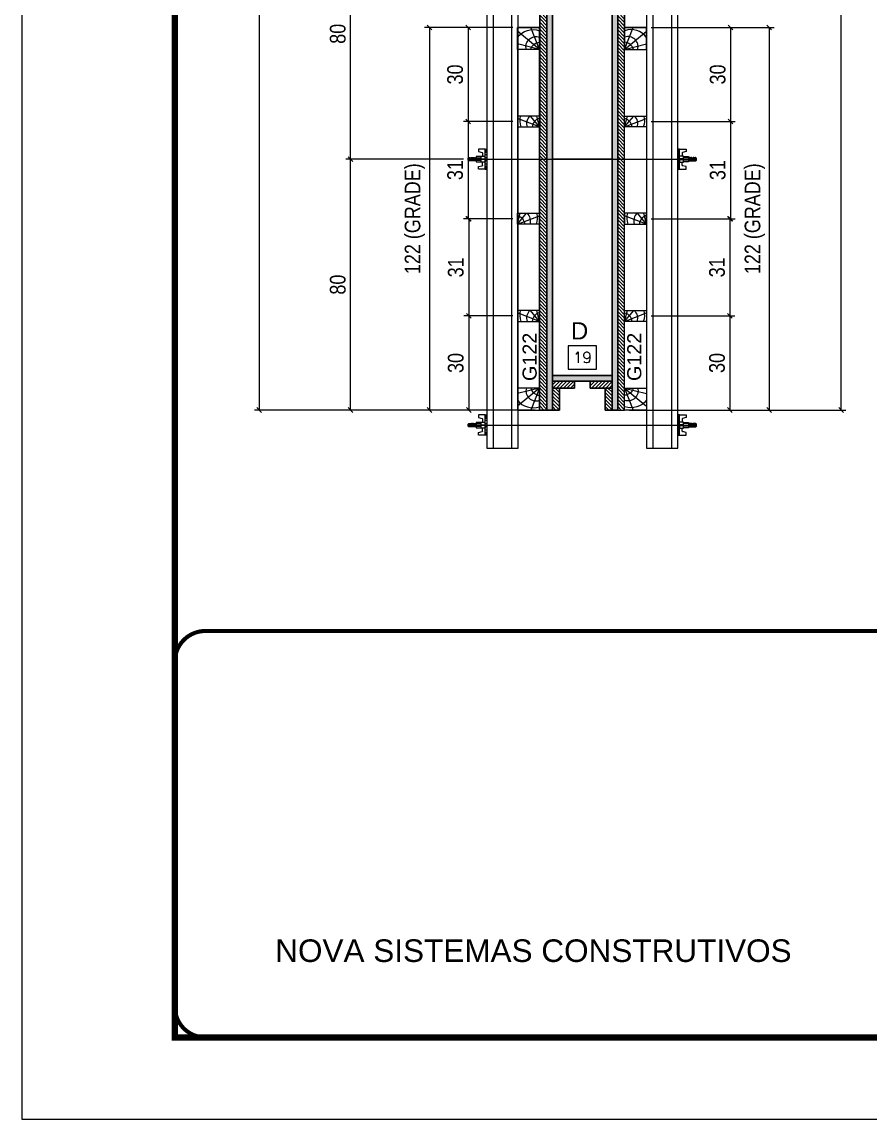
# Model space of a CAD drawing. Extents: x 28748 to 35002, y 14885 to 43501.
# Drawn here: x 28748 to 29164, y 40154 to 40691 of the extents above; entities that cross this region are included whole.
import ezdxf
from ezdxf.enums import TextEntityAlignment as Align

# ---------------------------------------------------------------- set-up
doc = ezdxf.new("R2010")
doc.units = 0
doc.linetypes.add('CONTINUO', pattern=[0])
doc.linetypes.add('DASHED', pattern=[0.75, 0.5, -0.25])
for name, color, linetype, lineweight in [('CONCRETO', 251, 'Continuous', 25), ('Folhas', 255, 'Continuous', 9), ('Hachura', 251, 'Continuous', 9), ('Madeira', 126, 'Continuous', 18), ('Perfil Metálico', 224, 'Continuous', 18), ('Sarr 2.2x7', 40, 'Continuous', 9), ('SARRAFO DE PRESSAO', 251, 'DASHED', 9)]:
    doc.layers.add(name, color=color, linetype=linetype, lineweight=lineweight)
for name, color, linetype in [('COTA', 241, 'Continuous'), ('Painéis', 200, 'Continuous'), ('SARRAFO', 251, 'Continuous'), ('TEXTO_GERAL', 7, 'Continuous')]:
    doc.layers.add(name, color=color, linetype=linetype)
doc.styles.add('ARIAL', font='arial.ttf')
doc.styles.add('COTA TECNICA 2X', font='techl___.ttf', dxfattribs={"height": 10})
doc.styles.add('ROMANS', font='romans.shx')
doc.styles.add('SANSSERIF', font='sas_____.pfb')
doc.dimstyles.new('Cota Seção interna', dxfattribs={"dimtxt": 7, "dimasz": 6, "dimexe": 0.18, "dimexo": 2, "dimgap": -4, "dimtad": 3, "dimdec": 1, "dimlfac": 0.5, "dimzin": 12, "dimdsep": 46, "dimtxsty": 'ROMANS', "dimblk": 'ARCHTICK', "dimcen": 0.09, "dimse1": 1, "dimse2": 1, "dimsd1": 1, "dimsd2": 1, "dimclrd": 180, "dimclre": 5, "dimclrt": 1, "dimadec": 0, "dimazin": 3, "dimtfac": 1, "dimtdec": 1, "dimtofl": 0, "dimtmove": 0, "dimatfit": 3, "dimldrblk": 'ARCHTICK', "dimfxl": 1, "dimtolj": 1, "dimtzin": 0, "dimarcsym": 0})
doc.dimstyles.new('SECAO PILAR', dxfattribs={"dimtxt": 10, "dimasz": 3, "dimexe": 3, "dimexo": 3, "dimgap": 3, "dimtad": 1, "dimdec": 1, "dimlfac": 0.5, "dimzin": 12, "dimdsep": 46, "dimtxsty": 'COTA TECNICA 2X', "dimblk1": 'OBLIQUE', "dimblk2": 'OBLIQUE', "dimsah": 1, "dimcen": 0.9, "dimclrd": 256, "dimclre": 256, "dimclrt": 256, "dimadec": 1, "dimazin": 3, "dimtfac": 1, "dimtdec": 1, "dimtmove": 0, "dimatfit": 3, "dimfxl": 1, "dimtolj": 1, "dimtzin": 12, "dimarcsym": 0})
pattern_1 = [(315, (151458.5795, 21698.8904), (1.12253202, 1.12253202), [])]
pattern_2 = [(45, (137700.7232, 53732.6503), (-1.12253202, 1.12253202), [])]
pattern_3 = [(315, (151466.5795, 22165.8904), (1.12253202, 1.12253202), [])]

# ---------------------------------------------------------------- blocks, each defined once
blk = doc.blocks.new('9999999999')
at = {"color": 30, "linetype": 'CONTINUO', "const_width": 2}
blk.add_lwpolyline([(99583.98, 34230.21), (99583.98, 34414.45, 0.414214), (99568.98, 34429.45), (98228.98, 34429.45, 0.414214), (98213.98, 34414.45), (98213.98, 34245.21, 0.414214), (98228.98, 34230.21), (99583.98, 34230.21)], format="xyb", dxfattribs=at)
at = {"layer": 'Folhas'}
blk.add_lwpolyline([(98138.98, 34190.21), (99623.98, 34190.21), (99623.98, 35240.21), (98138.98, 35240.21)], close=True, dxfattribs=at)
at = {"layer": 'Folhas', "color": 30, "const_width": 3}
blk.add_lwpolyline([(98213.98, 34230.21), (99583.98, 34230.21), (99583.98, 35200.21), (98213.98, 35200.21)], close=True, dxfattribs=at)
at = {"color": 7, "linetype": 'Continuous', "ltscale": 5, "style": 'ARIAL'}
blk.add_text('NOVA SISTEMAS CONSTRUTIVOS', height=11.0592, dxfattribs=at).set_placement((98263.19, 34267.21))
blk = doc.blocks.new('*D103')
at = {"layer": 'COTA', "color": 180, "lineweight": -2, "transparency": 16777216}
for p, q in [((128590.77, 30863.84), (128572.77, 30863.84)), ((128572.77, 30863.84), (128572.77, 30848.84)), ((128590.77, 30848.84), (128590.77, 30863.84)), ((128572.77, 30848.84), (128590.77, 30848.84))]:
    blk.add_line(p, q, dxfattribs=at)
at = {"layer": 'Defpoints', "color": 0, "transparency": 16777216}
for p in [(128562.77, 30844.84), (128562.77, 30844.84), (128600.77, 30844.84)]:
    blk.add_point(p, dxfattribs=at)
at = {"layer": 'COTA', "color": 1, "transparency": 16777216, "insert": (128581.77, 30856.34), "char_height": 7, "attachment_point": 5, "style": 'ROMANS'}
blk.add_mtext('\\A1;19', dxfattribs=at)
blk = doc.blocks.new('_ArchTick')
at = {"color": 0, "linetype": 'ByBlock', "const_width": 0.15}
blk.add_lwpolyline([(-0.5, -0.5), (0.5, 0.5)], dxfattribs=at)
blk = doc.blocks.new('*D10')
at = {"layer": 'COTA', "color": 180, "lineweight": -2, "transparency": 16777216}
for p, q in [((128580.3, 31195.84), (128565.3, 31195.84)), ((128565.3, 31195.84), (128565.3, 31169.84)), ((128580.3, 31169.84), (128580.3, 31195.84)), ((128565.3, 31169.84), (128580.3, 31169.84))]:
    blk.add_line(p, q, dxfattribs=at)
at = {"layer": 'Defpoints', "color": 0, "transparency": 16777216}
for p in [(128562.77, 31520.84), (128584.3, 31520.84), (128562.77, 30844.84)]:
    blk.add_point(p, dxfattribs=at)
at = {"layer": 'COTA', "color": 1, "transparency": 16777216, "insert": (128572.8, 31182.84), "char_height": 7, "attachment_point": 5, "rotation": 90, "style": 'ROMANS'}
blk.add_mtext('\\A1;338', dxfattribs=at)
blk = doc.blocks.new('PONTALETE')
at = {"layer": 'Madeira'}
for q in [(2.71, 7), (7, 5.76), (7, 1.74)]:
    blk.add_line((0, 0), q, dxfattribs=at)
blk.add_lwpolyline([(0, 0), (7, 0), (7, 7), (0, 7)], close=True, dxfattribs=at)
for centre, radius, start, end in [((2.04, 0.06), 6.23, 37.2818, 109.0913), ((1.09, 0.9), 3.19, 343.603, 109.9847), ((-0.21, -0.78), 3.09, 14.6322, 86.0383)]:
    blk.add_arc(centre, radius, start, end, dxfattribs=at)
blk = doc.blocks.new('MEIO PONTALETE')
at = {"layer": 'Madeira'}
for q in [(2.71, 7), (3.5, 2.88), (3.5, 0.87)]:
    blk.add_line((0, 0), q, dxfattribs=at)
blk.add_lwpolyline([(0, 0), (3.5, 0), (3.5, 7), (0, 7)], close=True, dxfattribs=at)
for centre, radius, start, end in [((2.04, 0.06), 6.23, 76.4499, 109.0913), ((1.09, 0.9), 3.19, 40.9063, 109.9847), ((-0.21, -0.78), 3.09, 14.6322, 86.0383)]:
    blk.add_arc(centre, radius, start, end, dxfattribs=at)
blk = doc.blocks.new('_Oblique')
at = {"color": 0, "linetype": 'ByBlock', "lineweight": -2}
blk.add_line((-0.5, -0.5), (0.5, 0.5), dxfattribs=at)
blk = doc.blocks.new('*D20')
at = {"layer": 'COTA', "lineweight": -2, "transparency": 16777216}
for p, q in [((128625.77, 31066.84), (128679.36, 31066.84)), ((128676.36, 31066.84), (128676.36, 31006.84)), ((128625.77, 31006.84), (128679.36, 31006.84))]:
    blk.add_line(p, q, dxfattribs=at)
at = {"layer": 'Defpoints', "color": 0, "transparency": 16777216}
for p in [(128622.77, 31066.84), (128622.77, 31006.84), (128676.36, 31006.84)]:
    blk.add_point(p, dxfattribs=at)
at = {"layer": 'COTA', "lineweight": -2, "transparency": 16777216, "xscale": 3, "yscale": 3, "zscale": 3}
for p, rotation in [((128676.36, 31066.84), 90), ((128676.36, 31006.84), 270)]:
    blk.add_blockref('_Oblique', p, dxfattribs=dict(at, rotation=rotation))
at = {"layer": 'COTA', "transparency": 16777216, "insert": (128668.14, 31036.84), "char_height": 10, "attachment_point": 5, "rotation": 90, "style": 'COTA TECNICA 2X'}
blk.add_mtext('\\A1;30', dxfattribs=at)
blk = doc.blocks.new('*D21')
at = {"layer": 'COTA', "linetype": 'ByBlock', "lineweight": -2, "transparency": 16777216}
for p, q in [((128625.77, 31006.84), (128679.36, 31006.84)), ((128676.36, 31006.84), (128676.36, 30944.84)), ((128625.77, 30944.84), (128679.36, 30944.84))]:
    blk.add_line(p, q, dxfattribs=at)
at = {"layer": 'Defpoints', "color": 0, "linetype": 'ByBlock', "transparency": 16777216}
for p in [(128622.77, 31006.84), (128622.77, 30944.84), (128676.36, 30944.84)]:
    blk.add_point(p, dxfattribs=at)
at = {"layer": 'COTA', "linetype": 'ByBlock', "lineweight": -2, "transparency": 16777216, "xscale": 3, "yscale": 3, "zscale": 3}
for p, rotation in [((128676.36, 31006.84), 90), ((128676.36, 30944.84), 270)]:
    blk.add_blockref('_Oblique', p, dxfattribs=dict(at, rotation=rotation))
at = {"layer": 'COTA', "linetype": 'ByBlock', "transparency": 16777216, "insert": (128668.14, 30975.84), "char_height": 10, "attachment_point": 5, "rotation": 90, "style": 'COTA TECNICA 2X'}
blk.add_mtext('\\A1;31', dxfattribs=at)
blk = doc.blocks.new('*D22')
at = {"layer": 'COTA', "linetype": 'ByBlock', "lineweight": -2, "transparency": 16777216}
for p, q in [((128625.77, 30944.84), (128678.96, 30944.84)), ((128675.96, 30944.84), (128675.96, 30882.84)), ((128625.77, 30882.84), (128678.96, 30882.84))]:
    blk.add_line(p, q, dxfattribs=at)
at = {"layer": 'Defpoints', "color": 0, "linetype": 'ByBlock', "transparency": 16777216}
for p in [(128622.77, 30944.84), (128622.77, 30882.84), (128675.96, 30882.84)]:
    blk.add_point(p, dxfattribs=at)
at = {"layer": 'COTA', "linetype": 'ByBlock', "lineweight": -2, "transparency": 16777216, "xscale": 3, "yscale": 3, "zscale": 3}
for p, rotation in [((128675.96, 30944.84), 90), ((128675.96, 30882.84), 270)]:
    blk.add_blockref('_Oblique', p, dxfattribs=dict(at, rotation=rotation))
at = {"layer": 'COTA', "linetype": 'ByBlock', "transparency": 16777216, "insert": (128667.74, 30913.84), "char_height": 10, "attachment_point": 5, "rotation": 90, "style": 'COTA TECNICA 2X'}
blk.add_mtext('\\A1;31', dxfattribs=at)
blk = doc.blocks.new('*D23')
at = {"layer": 'COTA', "linetype": 'ByBlock', "lineweight": -2, "transparency": 16777216}
for p, q in [((128625.77, 30882.84), (128678.96, 30882.84)), ((128675.96, 30882.84), (128675.96, 30822.84)), ((128625.77, 30822.84), (128678.96, 30822.84))]:
    blk.add_line(p, q, dxfattribs=at)
at = {"layer": 'Defpoints', "color": 0, "linetype": 'ByBlock', "transparency": 16777216}
for p in [(128622.77, 30882.84), (128622.77, 30822.84), (128675.96, 30822.84)]:
    blk.add_point(p, dxfattribs=at)
at = {"layer": 'COTA', "linetype": 'ByBlock', "lineweight": -2, "transparency": 16777216, "xscale": 3, "yscale": 3, "zscale": 3}
for p, rotation in [((128675.96, 30882.84), 90), ((128675.96, 30822.84), 270)]:
    blk.add_blockref('_Oblique', p, dxfattribs=dict(at, rotation=rotation))
at = {"layer": 'COTA', "linetype": 'ByBlock', "transparency": 16777216, "insert": (128667.74, 30852.84), "char_height": 10, "attachment_point": 5, "rotation": 90, "style": 'COTA TECNICA 2X'}
blk.add_mtext('\\A1;30', dxfattribs=at)
blk = doc.blocks.new('*D24')
at = {"layer": 'COTA', "lineweight": -2, "transparency": 16777216}
for p, q in [((128625.77, 31066.84), (128704.06, 31066.84)), ((128701.06, 31066.84), (128701.06, 30822.84)), ((128625.77, 30822.84), (128704.06, 30822.84))]:
    blk.add_line(p, q, dxfattribs=at)
at = {"layer": 'Defpoints', "color": 0, "transparency": 16777216}
for p in [(128622.77, 31066.84), (128622.77, 30822.84), (128701.06, 30822.84)]:
    blk.add_point(p, dxfattribs=at)
at = {"layer": 'COTA', "lineweight": -2, "transparency": 16777216, "xscale": 3, "yscale": 3, "zscale": 3}
for p, rotation in [((128701.06, 31066.84), 90), ((128701.06, 30822.84), 270)]:
    blk.add_blockref('_Oblique', p, dxfattribs=dict(at, rotation=rotation))
at = {"layer": 'COTA', "transparency": 16777216, "insert": (128691.83, 30944.84), "char_height": 10, "attachment_point": 5, "rotation": 90, "style": 'COTA TECNICA 2X'}
blk.add_mtext('\\A1;122 (GRADE)', dxfattribs=at)
blk = doc.blocks.new('*D34')
at = {"layer": 'COTA', "lineweight": -2, "transparency": 16777216}
for p, q in [((128537.37, 31066.84), (128505.86, 31066.84)), ((128508.86, 31066.84), (128508.86, 31006.84)), ((128537.37, 31006.84), (128505.86, 31006.84))]:
    blk.add_line(p, q, dxfattribs=at)
at = {"layer": 'Defpoints', "color": 0, "transparency": 16777216}
for p in [(128540.37, 31066.84), (128508.86, 31006.84), (128540.37, 31006.84)]:
    blk.add_point(p, dxfattribs=at)
at = {"layer": 'COTA', "lineweight": -2, "transparency": 16777216, "xscale": 3, "yscale": 3, "zscale": 3}
for p, rotation in [((128508.86, 31066.84), 90), ((128508.86, 31006.84), 270)]:
    blk.add_blockref('_Oblique', p, dxfattribs=dict(at, rotation=rotation))
at = {"layer": 'COTA', "transparency": 16777216, "insert": (128500.64, 31036.84), "char_height": 10, "attachment_point": 5, "rotation": 90, "style": 'COTA TECNICA 2X'}
blk.add_mtext('\\A1;30', dxfattribs=at)
blk = doc.blocks.new('*D30')
at = {"layer": 'COTA', "linetype": 'ByBlock', "lineweight": -2, "transparency": 16777216}
for p, q in [((128537.37, 31006.84), (128505.86, 31006.84)), ((128508.86, 31006.84), (128508.86, 30944.84)), ((128537.37, 30944.84), (128505.86, 30944.84))]:
    blk.add_line(p, q, dxfattribs=at)
at = {"layer": 'Defpoints', "color": 0, "linetype": 'ByBlock', "transparency": 16777216}
for p in [(128540.37, 31006.84), (128508.86, 30944.84), (128540.37, 30944.84)]:
    blk.add_point(p, dxfattribs=at)
at = {"layer": 'COTA', "linetype": 'ByBlock', "lineweight": -2, "transparency": 16777216, "xscale": 3, "yscale": 3, "zscale": 3}
for p, rotation in [((128508.86, 31006.84), 90), ((128508.86, 30944.84), 270)]:
    blk.add_blockref('_Oblique', p, dxfattribs=dict(at, rotation=rotation))
at = {"layer": 'COTA', "linetype": 'ByBlock', "transparency": 16777216, "insert": (128500.64, 30975.84), "char_height": 10, "attachment_point": 5, "rotation": 90, "style": 'COTA TECNICA 2X'}
blk.add_mtext('\\A1;31', dxfattribs=at)
blk = doc.blocks.new('*D31')
at = {"layer": 'COTA', "linetype": 'ByBlock', "lineweight": -2, "transparency": 16777216}
for p, q in [((128537.37, 30944.84), (128506.26, 30944.84)), ((128509.26, 30944.84), (128509.26, 30882.84)), ((128537.37, 30882.84), (128506.26, 30882.84))]:
    blk.add_line(p, q, dxfattribs=at)
at = {"layer": 'Defpoints', "color": 0, "linetype": 'ByBlock', "transparency": 16777216}
for p in [(128540.37, 30944.84), (128509.26, 30882.84), (128540.37, 30882.84)]:
    blk.add_point(p, dxfattribs=at)
at = {"layer": 'COTA', "linetype": 'ByBlock', "lineweight": -2, "transparency": 16777216, "xscale": 3, "yscale": 3, "zscale": 3}
for p, rotation in [((128509.26, 30944.84), 90), ((128509.26, 30882.84), 270)]:
    blk.add_blockref('_Oblique', p, dxfattribs=dict(at, rotation=rotation))
at = {"layer": 'COTA', "linetype": 'ByBlock', "transparency": 16777216, "insert": (128501.04, 30913.84), "char_height": 10, "attachment_point": 5, "rotation": 90, "style": 'COTA TECNICA 2X'}
blk.add_mtext('\\A1;31', dxfattribs=at)
blk = doc.blocks.new('*D32')
at = {"layer": 'COTA', "linetype": 'ByBlock', "lineweight": -2, "transparency": 16777216}
for p, q in [((128537.37, 30882.84), (128506.26, 30882.84)), ((128509.26, 30882.84), (128509.26, 30822.84)), ((128537.37, 30822.84), (128506.26, 30822.84))]:
    blk.add_line(p, q, dxfattribs=at)
at = {"layer": 'Defpoints', "color": 0, "linetype": 'ByBlock', "transparency": 16777216}
for p in [(128540.37, 30882.84), (128509.26, 30822.84), (128540.37, 30822.84)]:
    blk.add_point(p, dxfattribs=at)
at = {"layer": 'COTA', "linetype": 'ByBlock', "lineweight": -2, "transparency": 16777216, "xscale": 3, "yscale": 3, "zscale": 3}
for p, rotation in [((128509.26, 30882.84), 90), ((128509.26, 30822.84), 270)]:
    blk.add_blockref('_Oblique', p, dxfattribs=dict(at, rotation=rotation))
at = {"layer": 'COTA', "linetype": 'ByBlock', "transparency": 16777216, "insert": (128501.04, 30852.84), "char_height": 10, "attachment_point": 5, "rotation": 90, "style": 'COTA TECNICA 2X'}
blk.add_mtext('\\A1;30', dxfattribs=at)
blk = doc.blocks.new('*D33')
at = {"layer": 'COTA', "lineweight": -2, "transparency": 16777216}
for p, q in [((128537.37, 31066.84), (128481.16, 31066.84)), ((128484.16, 31066.84), (128484.16, 30822.84)), ((128537.37, 30822.84), (128481.16, 30822.84))]:
    blk.add_line(p, q, dxfattribs=at)
at = {"layer": 'Defpoints', "color": 0, "transparency": 16777216}
for p in [(128540.37, 31066.84), (128484.16, 30822.84), (128540.37, 30822.84)]:
    blk.add_point(p, dxfattribs=at)
at = {"layer": 'COTA', "lineweight": -2, "transparency": 16777216, "xscale": 3, "yscale": 3, "zscale": 3}
for p, rotation in [((128484.16, 31066.84), 90), ((128484.16, 30822.84), 270)]:
    blk.add_blockref('_Oblique', p, dxfattribs=dict(at, rotation=rotation))
at = {"layer": 'COTA', "transparency": 16777216, "insert": (128474.94, 30944.84), "char_height": 10, "attachment_point": 5, "rotation": 90, "style": 'COTA TECNICA 2X'}
blk.add_mtext('\\A1;122 (GRADE)', dxfattribs=at)
blk = doc.blocks.new('C')
at = {"layer": 'Hachura', "color": 0}
for p, q in [((0, 3.22), (0, -3.22)), ((0.45, 3.22), (0, 3.22)), ((0.46, 3.16), (0, 3.16)), ((0.46, 3.05), (0, 3.05)), ((0.46, 2.88), (0, 2.88)), ((0, 2.75), (0, -1.16)), ((0.46, 2.65), (0, 2.65)), ((0.46, 2.23), (0, 2.23)), ((0.46, 1.51), (0, 1.51)), ((0.39, 0.49), (0.17, 0.49)), ((0.45, -3.23), (0.45, 3.22)), ((0.45, 3.22), (2.58, 3.22)), ((1.74, 0.97), (0.45, 0.97)), ((1.45, 0.1), (0.45, 0.1)), ((1.35, 1.94), (1.35, 0.96)), ((2.58, 2.39), (1.47, 2.09)), ((1.74, -0.97), (1.74, 0.97)), ((1.74, 0.97), (1.74, 0.84)), ((1.74, 0.97), (1.74, 0.84)), ((1.74, 0.84), (3.35, 0.84)), ((3.35, 0.45), (1.74, 0.45)), ((2.58, 3.22), (2.58, 2.39)), ((3.32, 0.84), (3.32, -0.84)), ((3.35, 0.84), (3.35, -0.84)), ((3.68, 0.45), (3.35, 0.45)), ((3.84, -0.52), (3.35, 0.45)), ((3.35, 0.06), (3.67, -0.57)), ((3.68, 0.45), (4.16, -0.52)), ((3.72, 0.5), (4.25, -0.57)), ((4.37, -0.55), (3.83, 0.53)), ((4.15, 0.45), (3.93, 0.45)), ((4.42, -0.52), (3.93, 0.45)), ((4.15, 0.45), (4.26, 0.45)), ((4.26, 0.45), (4.74, -0.52)), ((4.3, 0.5), (4.83, -0.57)), ((4.95, -0.55), (4.41, 0.53)), ((4.51, 0.45), (4.84, 0.45)), ((5, -0.52), (4.51, 0.45)), ((4.84, 0.45), (5.32, -0.52)), ((4.88, 0.5), (5.41, -0.57)), ((5.53, -0.55), (4.99, 0.53)), ((5.58, -0.52), (5.09, 0.45)), ((5.42, 0.45), (5.09, 0.45)), ((5.58, -0.52), (5.09, 0.45)), ((5.42, 0.45), (5.74, -0.19)), ((5.46, 0.5), (5.74, -0.07)), ((5.74, 0.19), (5.57, 0.53)), ((5.74, 0.32), (5.68, 0.45)), ((5.68, 0.45), (5.74, 0.45)), ((5.74, 0.45), (5.9, 0.29)), ((5.74, 0.45), (5.74, -0.52)), ((5.9, -0.36), (5.9, 0.29)), ((0.45, 0), (0, 0)), ((0.46, -1.52), (0, -1.52)), ((0.46, -2.23), (0, -2.23)), ((0.46, -2.65), (0, -2.65)), ((0.46, -2.88), (0, -2.88)), ((0.46, -3.05), (0, -3.05)), ((0.46, -3.16), (0, -3.16)), ((0, -3.22), (2.57, -3.22)), ((0.08, -0.48), (0.29, -0.48)), ((0.29, -0.48), (0.4, -0.48)), ((0.45, 0), (0.45, -0.97)), ((0.45, -0.16), (1.45, -0.16)), ((0.45, -0.65), (0.45, -0.32)), ((0.45, -3.23), (0.45, -0.65)), ((0.45, -0.97), (1.74, -0.97)), ((1.35, -1.94), (1.35, -0.97)), ((2.58, -2.39), (1.47, -2.1)), ((3.35, -0.32), (1.74, -0.32)), ((3.35, -0.84), (1.74, -0.84)), ((2.58, -3.23), (2.58, -2.39)), ((3.35, -0.07), (3.58, -0.52)), ((3.35, -0.52), (3.58, -0.52)), ((3.84, -0.52), (4.16, -0.52)), ((4.42, -0.52), (4.74, -0.52)), ((4.63, -0.52), (4.74, -0.52)), ((5, -0.52), (5.32, -0.52)), ((5.58, -0.52), (5.74, -0.52)), ((5.74, -0.52), (5.9, -0.36)), ((5.74, -0.52), (5.74, -0.52))]:
    blk.add_line(p, q, dxfattribs=at)
for centre, radius, start, end in [((1.52, 1.94), 0.161, 104.7436, 180), ((1.44, -0.03), 0.129, 272.695, 87.305), ((3.81, 0.39), 0.143, 25.5688, 154.4312), ((4.39, 0.39), 0.143, 25.5688, 154.4312), ((4.97, 0.39), 0.143, 25.5688, 154.4312), ((5.55, 0.39), 0.143, 25.5688, 154.4312), ((0.17, -0.37), 0.174, 221.744, 317.8592), ((1.52, -1.94), 0.161, 180, 255.2564), ((3.71, -0.4), 0.174, 222.1408, 318.256), ((4.29, -0.4), 0.174, 222.1408, 318.256), ((4.87, -0.4), 0.174, 222.1408, 318.256), ((5.45, -0.4), 0.174, 222.1408, 318.256), ((5.61, -0.4), 0.174, 317.8592, 318.256)]:
    blk.add_arc(centre, radius, start, end, dxfattribs=at)
blk = doc.blocks.new('*D44')
at = {"layer": 'COTA', "lineweight": -2, "transparency": 16777216}
for p, q in [((128505.97, 30982.78), (128430.87, 30982.78)), ((128433.87, 30822.84), (128433.87, 30982.78)), ((128537.37, 30822.84), (128430.87, 30822.84))]:
    blk.add_line(p, q, dxfattribs=at)
at = {"layer": 'Defpoints', "color": 0, "transparency": 16777216}
for p in [(128433.87, 30982.78), (128508.97, 30982.78), (128540.37, 30822.84)]:
    blk.add_point(p, dxfattribs=at)
at = {"layer": 'COTA', "lineweight": -2, "transparency": 16777216, "xscale": 3, "yscale": 3, "zscale": 3}
for p, rotation in [((128433.87, 30982.78), 90), ((128433.87, 30822.84), 270)]:
    blk.add_blockref('_Oblique', p, dxfattribs=dict(at, rotation=rotation))
at = {"layer": 'COTA', "transparency": 16777216, "insert": (128425.75, 30902.81), "char_height": 10, "attachment_point": 5, "rotation": 90, "style": 'COTA TECNICA 2X'}
blk.add_mtext('\\A1;80', dxfattribs=at)
blk = doc.blocks.new('*D45')
at = {"layer": 'COTA', "lineweight": -2, "transparency": 16777216}
for p, q in [((128505.97, 31142.78), (128430.87, 31142.78)), ((128433.87, 30982.78), (128433.87, 31142.78)), ((128505.97, 30982.78), (128430.87, 30982.78))]:
    blk.add_line(p, q, dxfattribs=at)
at = {"layer": 'Defpoints', "color": 0, "transparency": 16777216}
for p in [(128433.87, 31142.78), (128508.97, 31142.78), (128508.97, 30982.78)]:
    blk.add_point(p, dxfattribs=at)
at = {"layer": 'COTA', "lineweight": -2, "transparency": 16777216, "xscale": 3, "yscale": 3, "zscale": 3}
for p, rotation in [((128433.87, 31142.78), 90), ((128433.87, 30982.78), 270)]:
    blk.add_blockref('_Oblique', p, dxfattribs=dict(at, rotation=rotation))
at = {"layer": 'COTA', "transparency": 16777216, "insert": (128425.75, 31062.78), "char_height": 10, "attachment_point": 5, "rotation": 90, "style": 'COTA TECNICA 2X'}
blk.add_mtext('\\A1;80', dxfattribs=at)
blk = doc.blocks.new('*D48')
at = {"layer": 'COTA', "lineweight": -2, "transparency": 16777216}
for p, q in [((128551.77, 31520.84), (128372.67, 31520.84)), ((128375.67, 31520.84), (128375.67, 30822.84)), ((128551.77, 30822.84), (128372.67, 30822.84))]:
    blk.add_line(p, q, dxfattribs=at)
at = {"layer": 'Defpoints', "color": 0, "transparency": 16777216}
for p in [(128554.77, 31520.84), (128375.67, 30822.84), (128554.77, 30822.84)]:
    blk.add_point(p, dxfattribs=at)
at = {"layer": 'COTA', "lineweight": -2, "transparency": 16777216, "xscale": 3, "yscale": 3, "zscale": 3}
for p, rotation in [((128375.67, 31520.84), 90), ((128375.67, 30822.84), 270)]:
    blk.add_blockref('_Oblique', p, dxfattribs=dict(at, rotation=rotation))
at = {"layer": 'COTA', "transparency": 16777216, "insert": (128367.42, 31171.84), "char_height": 10, "attachment_point": 5, "rotation": 90, "style": 'COTA TECNICA 2X'}
blk.add_mtext('\\A1;349 - painel', dxfattribs=at)
blk = doc.blocks.new('*D49')
at = {"layer": 'COTA', "lineweight": -2, "transparency": 16777216}
for p, q in [((128611.77, 31474.84), (128749.92, 31474.84)), ((128746.92, 30822.84), (128746.92, 31474.84)), ((128611.77, 30822.84), (128749.92, 30822.84))]:
    blk.add_line(p, q, dxfattribs=at)
at = {"layer": 'Defpoints', "color": 0, "transparency": 16777216}
for p in [(128608.77, 31474.84), (128746.92, 31474.84), (128608.77, 30822.84)]:
    blk.add_point(p, dxfattribs=at)
at = {"layer": 'COTA', "lineweight": -2, "transparency": 16777216, "xscale": 3, "yscale": 3, "zscale": 3}
for p, rotation in [((128746.92, 31474.84), 90), ((128746.92, 30822.84), 270)]:
    blk.add_blockref('_Oblique', p, dxfattribs=dict(at, rotation=rotation))
at = {"layer": 'COTA', "transparency": 16777216, "insert": (128738.7, 31148.84), "char_height": 10, "attachment_point": 5, "rotation": 90, "style": 'COTA TECNICA 2X'}
blk.add_mtext('\\A1;326 - painel', dxfattribs=at)
blk = doc.blocks.new('secao')
at = {"layer": 'Hachura'}
h = blk.add_hatch(dxfattribs=at)
h.set_pattern_fill('ANSI31', color=256, scale=0.5, angle=270, style=0)
h.set_pattern_definition(pattern_3)
h.paths.add_polyline_path([(128559.17, 31520.84), (128554.77, 31520.84), (128554.77, 30822.84), (128559.17, 30822.84)])
h = blk.add_hatch(color=256, dxfattribs=at)
h.dxf.hatch_style = 1
h.paths.add_polyline_path([(128562.77, 31520.84), (128562.77, 30822.84), (128559.17, 30822.84), (128559.17, 31520.84)])
h = blk.add_hatch(color=256, dxfattribs=at)
h.dxf.hatch_style = 1
h.paths.add_polyline_path([(128600.77, 31474.84), (128600.77, 30822.84), (128604.37, 30822.84), (128604.37, 31474.84)])
h = blk.add_hatch(dxfattribs=at)
h.set_pattern_fill('ANSI31', color=256, scale=0.5, angle=270, style=0)
h.set_pattern_definition(pattern_3)
h.paths.add_polyline_path([(128604.37, 31474.84), (128608.77, 31474.84), (128608.77, 30822.84), (128604.37, 30822.84)])
h = blk.add_hatch(color=256, dxfattribs=at)
h.dxf.hatch_style = 1
h.paths.add_polyline_path([(128562.77, 30841.24), (128562.77, 30844.84), (128600.77, 30844.84), (128600.77, 30841.24)])
h = blk.add_hatch(dxfattribs=at)
h.set_pattern_fill('ANSI31', color=256, scale=0.5, angle=360, style=0)
h.set_pattern_definition(pattern_2)
h.paths.add_polyline_path([(128562.77, 30841.24), (128562.77, 30836.84), (128576.77, 30836.84), (128576.77, 30841.24)])
h = blk.add_hatch(dxfattribs=at)
h.set_pattern_fill('ANSI31', color=256, scale=0.5, angle=270, style=0)
h.set_pattern_definition(pattern_1)
h.paths.add_polyline_path([(128567.17, 30836.84), (128562.77, 30836.84), (128562.77, 30822.84), (128567.17, 30822.84)])
h = blk.add_hatch(dxfattribs=at)
h.set_pattern_fill('ANSI31', color=256, scale=0.5, angle=360, style=0)
h.set_pattern_definition(pattern_2)
h.paths.add_polyline_path([(128600.77, 30841.24), (128600.77, 30836.84), (128586.77, 30836.84), (128586.77, 30841.24)])
h = blk.add_hatch(dxfattribs=at)
h.set_pattern_fill('ANSI31', color=256, scale=0.5, angle=270, style=0)
h.set_pattern_definition(pattern_1)
h.paths.add_polyline_path([(128596.37, 30836.84), (128600.77, 30836.84), (128600.77, 30822.84), (128596.37, 30822.84)])
at = {"layer": 'CONCRETO', "color": 2}
blk.add_lwpolyline([(128562.77, 30844.84), (128600.77, 30844.84), (128600.77, 31482.84), (128700.77, 31482.84), (128700.77, 31520.84), (128562.77, 31520.84)], close=True, dxfattribs=at)
at = {"layer": 'Hachura'}
for p, q in [((128509.97, 30982.85), (128649.77, 30982.84)), ((128509.97, 30813.24), (128649.77, 30813.23))]:
    blk.add_line(p, q, dxfattribs=at)
at = {"layer": 'Madeira'}
for points in [[(128540.37, 30822.84), (128554.37, 30822.84), (128554.37, 31066.84), (128540.37, 31066.84)], [(128622.77, 30822.84), (128608.77, 30822.84), (128608.77, 31066.84), (128622.77, 31066.84)]]:
    blk.add_lwpolyline(points, close=True, dxfattribs=at)
at = {"layer": 'Painéis', "linetype": 'ByBlock'}
for p, q in [((128554.63, 31272.44), (128554.63, 31066.84)), ((128608.77, 31230.84), (128608.77, 31066.84)), ((128562.77, 30982.84), (128600.77, 30982.84))]:
    blk.add_line(p, q, dxfattribs=at)
at = {"layer": 'Painéis'}
for points in [[(128562.77, 31520.84), (128554.77, 31520.84), (128554.37, 30822.84), (128562.77, 30822.84)], [(128562.77, 31520.84), (128562.77, 30822.84), (128559.17, 30822.84), (128559.17, 31520.84)], [(128600.77, 31474.84), (128600.77, 30822.84), (128604.37, 30822.84), (128604.37, 31474.84)], [(128562.77, 30841.24), (128562.77, 30844.84), (128600.77, 30844.84), (128600.77, 30841.24)]]:
    blk.add_lwpolyline(points, close=True, dxfattribs=at)
at = {"layer": 'Perfil Metálico'}
for points in [[(128540.77, 31568.75), (128520.77, 31568.75), (128520.77, 30798.47), (128540.77, 30798.47)], [(128524.77, 30798.47), (128536.77, 30798.47), (128536.77, 31568.75), (128524.77, 31568.75)], [(128642.77, 31460.84), (128622.77, 31460.84), (128622.77, 30798.47), (128642.77, 30798.47)], [(128626.77, 30798.47), (128638.77, 30798.47), (128638.77, 31460.84), (128626.77, 31460.84)]]:
    blk.add_lwpolyline(points, close=True, dxfattribs=at)
at = {"layer": 'Sarr 2.2x7'}
blk.add_lwpolyline([(128604.37, 31474.84), (128604.37, 30822.84), (128608.77, 30822.84), (128608.77, 31474.84)], close=True, dxfattribs=at)
at = {"layer": 'SARRAFO'}
for points in [[(128576.77, 30836.84), (128562.77, 30836.84), (128562.77, 30841.24), (128576.77, 30841.24)], [(128562.77, 30822.84), (128562.77, 30836.84), (128567.17, 30836.84), (128567.17, 30822.84)], [(128586.77, 30836.84), (128600.77, 30836.84), (128600.77, 30841.24), (128586.77, 30841.24)], [(128600.77, 30822.84), (128600.77, 30836.84), (128596.37, 30836.84), (128596.37, 30822.84)]]:
    blk.add_lwpolyline(points, close=True, dxfattribs=at)
at = {"layer": 'Hachura', "linetype": 'Continuous', "yscale": 2, "zscale": 2}
for p, xscale in [((128520.77, 30982.85), -2), ((128642.77, 30982.85), 2), ((128520.77, 30813.24), -2), ((128642.77, 30813.24), 2)]:
    blk.add_blockref('C', p, dxfattribs=dict(at, xscale=xscale))
at = {"layer": 'Madeira', "yscale": 2, "zscale": 2}
for p, xscale in [((128554.37, 31052.84), -2), ((128608.77, 31052.84), 2)]:
    blk.add_blockref('PONTALETE', p, dxfattribs=dict(at, xscale=xscale))
at = {"layer": 'Madeira'}
for name, p, xscale, yscale, zscale, rotation in [('MEIO PONTALETE', (128554.37, 31003.34), 1.999999997962732, 1.999999997962732, 1.999999997962732, 90.00000000000001), ('MEIO PONTALETE', (128608.77, 31003.34), -1.999999997962732, 1.999999997962732, 1.999999997962732, 270), ('MEIO PONTALETE', (128540.37, 30941.34), -1.999999997962732, 1.999999997962732, 1.999999997962732, 270), ('MEIO PONTALETE', (128622.77, 30941.34), 1.999999997962732, 1.999999997962732, 1.999999997962732, 90), ('MEIO PONTALETE', (128554.37, 30879.34), 1.999999997962732, 1.999999997962732, 1.999999997962732, 90.00000000000001), ('MEIO PONTALETE', (128608.77, 30879.34), -1.999999997962732, 1.999999997962732, 1.999999997962732, 270), ('PONTALETE', (128554.37, 30836.84), 2, 2, 2, 180), ('PONTALETE', (128608.77, 30836.84), -2, 2, 2, 180)]:
    blk.add_blockref(name, p, dxfattribs=dict(at, xscale=xscale, yscale=yscale, zscale=zscale, rotation=rotation))
at = {"layer": 'TEXTO_GERAL', "style": 'ARIAL'}
blk.add_text('D', height=11, dxfattribs=at).set_placement((128580, 30873.32), align=Align.MIDDLE_CENTER)
at = {"layer": 'TEXTO_GERAL', "color": 0, "linetype": 'Continuous', "style": 'SANSSERIF'}
for p in [(128548.13, 30841.34), (128614.89, 30841.34)]:
    blk.add_text('G122', height=9, rotation=90, dxfattribs=at).set_placement(p, align=Align.MIDDLE_LEFT)
at = {"layer": 'COTA'}
for base, p1, p2, text, picture, middle in [((128375.67, 30822.84), (128554.77, 31520.84), (128554.77, 30822.84), '<> - painel', '*D48', (128367.42, 31171.84)), ((128746.92, 31474.84), (128608.77, 30822.84), (128608.77, 31474.84), '<> - painel', '*D49', (128738.7, 31148.84)), ((128484.16, 30822.84), (128540.37, 31066.84), (128540.37, 30822.84), '<> (GRADE)', '*D33', (128474.94, 30944.84)), ((128701.06, 30822.84), (128622.77, 31066.84), (128622.77, 30822.84), '<> (GRADE)', '*D24', (128691.83, 30944.84))]:
    dim = blk.add_linear_dim(base=base, p1=p1, p2=p2, angle=90, text=text, dimstyle='SECAO PILAR', dxfattribs=at)
    dim.commit()
    dim.dimension.update_dxf_attribs({"geometry": picture, "text_midpoint": middle})
for base, p1, p2, angle, picture, middle, dimtype in [((128584.3, 31520.84), (128562.77, 30844.84), (128562.77, 31520.84), 90, '*D10', (128584.3, 31182.84), 129), ((128562.77, 30844.84), (128600.77, 30844.84), (128562.77, 30844.84), 180, '*D103', (128581.77, 30844.84), 128)]:
    dim = blk.add_linear_dim(base=base, p1=p1, p2=p2, angle=angle, dimstyle='Cota Seção interna', dxfattribs=at)
    dim.commit()
    dim.dimension.update_dxf_attribs({"geometry": picture, "text_midpoint": middle, "dimtype": dimtype})
for base, p1, p2, picture, middle in [((128433.87, 31142.78), (128508.97, 30982.78), (128508.97, 31142.78), '*D45', (128425.75, 31062.78)), ((128508.86, 31006.84), (128540.37, 31066.84), (128540.37, 31006.84), '*D34', (128500.64, 31036.84)), ((128676.36, 31006.84), (128622.77, 31066.84), (128622.77, 31006.84), '*D20', (128668.14, 31036.84)), ((128433.87, 30982.78), (128540.37, 30822.84), (128508.97, 30982.78), '*D44', (128425.75, 30902.81))]:
    dim = blk.add_linear_dim(base=base, p1=p1, p2=p2, angle=90, dimstyle='SECAO PILAR', dxfattribs=at)
    dim.commit()
    dim.dimension.update_dxf_attribs({"geometry": picture, "text_midpoint": middle})
at = {"layer": 'COTA', "linetype": 'ByBlock'}
for base, p1, p2, picture, middle in [((128508.86, 30944.84), (128540.37, 31006.84), (128540.37, 30944.84), '*D30', (128500.64, 30975.84)), ((128676.36, 30944.84), (128622.77, 31006.84), (128622.77, 30944.84), '*D21', (128668.14, 30975.84)), ((128509.26, 30882.84), (128540.37, 30944.84), (128540.37, 30882.84), '*D31', (128501.04, 30913.84)), ((128675.96, 30882.84), (128622.77, 30944.84), (128622.77, 30882.84), '*D22', (128667.74, 30913.84)), ((128509.26, 30822.84), (128540.37, 30882.84), (128540.37, 30822.84), '*D32', (128501.04, 30852.84)), ((128675.96, 30822.84), (128622.77, 30882.84), (128622.77, 30822.84), '*D23', (128667.74, 30852.84))]:
    dim = blk.add_linear_dim(base=base, p1=p1, p2=p2, angle=90, dimstyle='SECAO PILAR', override={"dimtmove": 1}, dxfattribs=at)
    dim.commit()
    dim.dimension.update_dxf_attribs({"geometry": picture, "text_midpoint": middle})

msp = doc.modelspace()

# ---------------------------------------------------------------- block references
at = {"layer": 'Madeira', "linetype": 'ByBlock', "xscale": 0.7685496057025236, "yscale": 0.7685496057025236, "zscale": 0.7685496057025236}
msp.add_blockref('secao', (-69798.33, 16812.26), dxfattribs=at)
at = {"layer": 'SARRAFO DE PRESSAO', "color": 6, "linetype": 'ByBlock'}
msp.add_blockref('9999999999', (-69390.64, 5963.39), dxfattribs=at)

doc.saveas('drawing.dxf')
